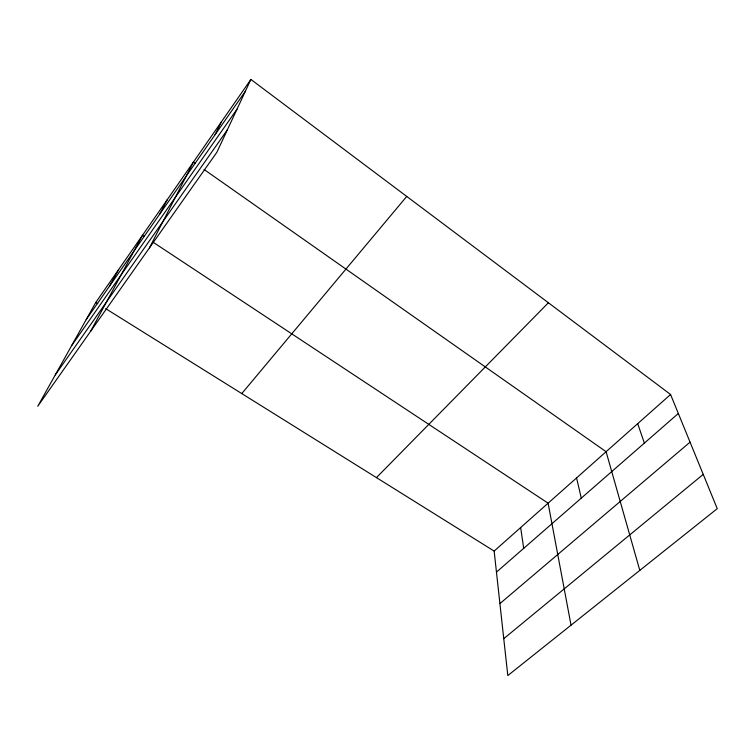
<?xml version="1.0" encoding="UTF-8"?>
<svg xmlns="http://www.w3.org/2000/svg" width="755" height="755" viewBox="0 0 755 755"><rect width="100%" height="100%" fill="white"/><g stroke="black" fill="none" stroke-linecap="round" stroke-linejoin="round"><path stroke-width="1.13" d="M250.896 79.435L216.883 152.255L37.75 406.266L95.762 302.462L250.896 79.435L670.572 394.488L717.25 508.662L507.804 675.565L494.148 551.074L105.672 308.635M215.118 134.645L221.498 121.706M149.415 247.923L193.45 162.032L195.375 163.382M159.56 214.345L167.431 199.433M90.732 331.143L142.525 235.239L144.469 236.532M109.588 286.032L118.658 269.554M86.183 319.61L245.403 91.195M71.668 345.573L236.994 109.201M55.275 374.905L227.349 129.841M241.77 393.572L406.747 196.423M376.452 477.622L548.394 302.764M494.148 551.074L670.572 394.488M496.46 572.111L678.339 413.485M499.914 603.604L690.061 442.156M503.755 638.673L703.235 474.385M95.762 302.462L97.744 303.699M153.256 242.327L548.102 503.189L571.035 625.178M204.029 169.46L606.095 451.716L639.796 570.384M637.701 423.659L644.364 443.119M576.565 477.924L581.284 498.14M520.648 527.556L523.706 548.356"/></g></svg>
